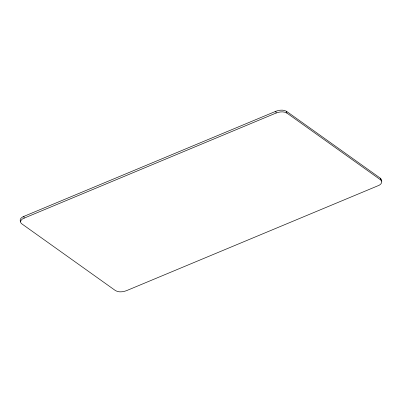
<?xml version="1.0" encoding="UTF-8"?>
<svg xmlns="http://www.w3.org/2000/svg" width="402" height="402" viewBox="0 0 402 402"><rect width="100%" height="100%" fill="white"/><g stroke="black" fill="none" stroke-linecap="round" stroke-linejoin="round"><path stroke-width="0.6" d="M381.312 181.161L381.478 179.593L380.438 178.262L286.556 111.344C283.299 109.455 279.169 110.037 275.792 111.304L23.829 216.407C21.914 217.065 18.854 219.351 20.713 221.522M24.165 218.125C22.009 218.698 18.839 221.703 21.507 223.628L115.515 290.631C118.831 292.561 123.042 291.963 126.484 290.671L377.981 185.764C380.252 185.161 383.583 182 380.779 179.98L286.897 113.062C283.641 111.173 279.506 111.756 276.129 113.022L24.165 218.125L23.829 216.407M380.438 178.262L380.779 179.98M286.556 111.344L286.897 113.062M275.792 111.304L276.129 113.022"/></g></svg>
